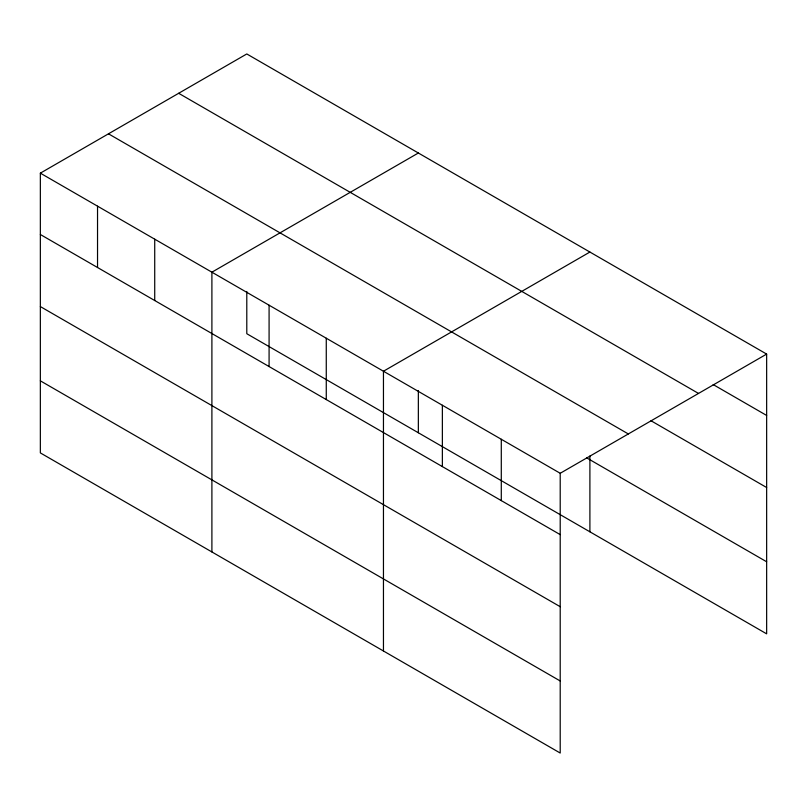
<?xml version="1.0" encoding="UTF-8"?>
<svg xmlns="http://www.w3.org/2000/svg" width="807" height="807" viewBox="0 0 807 807"><rect width="100%" height="100%" fill="white"/><g stroke="black" fill="none" stroke-linecap="round" stroke-linejoin="round"><path stroke-width="1.21" d="M40.35 173.152L560.209 473.285L560.209 753.042L40.35 452.909L40.35 173.152L246.791 53.958L766.65 354.091L766.65 633.848L246.791 333.715L246.791 291.468M418.349 153.007L211.898 272.191L211.898 551.948M589.897 252.046L383.456 371.24L383.456 650.997M560.209 473.285L766.65 354.091M713.186 384.576L766.65 415.444M178.67 93.289L698.519 393.433M650.997 420.75L766.65 487.519M108.481 133.821L628.33 433.954M586.659 457.862L766.65 561.773M40.35 234.494L560.209 534.627M40.35 306.569L560.209 606.703M40.35 380.833L560.209 680.967M589.897 456.016L589.897 531.803M501.288 439.27L501.288 500.612M442.367 405.255L442.367 466.597M418.349 390.507L418.349 432.764M326.27 338.224L326.27 399.566M269.084 305.207L269.084 366.56M154.722 239.175L154.722 300.527M97.536 206.168L97.536 267.51"/></g></svg>
